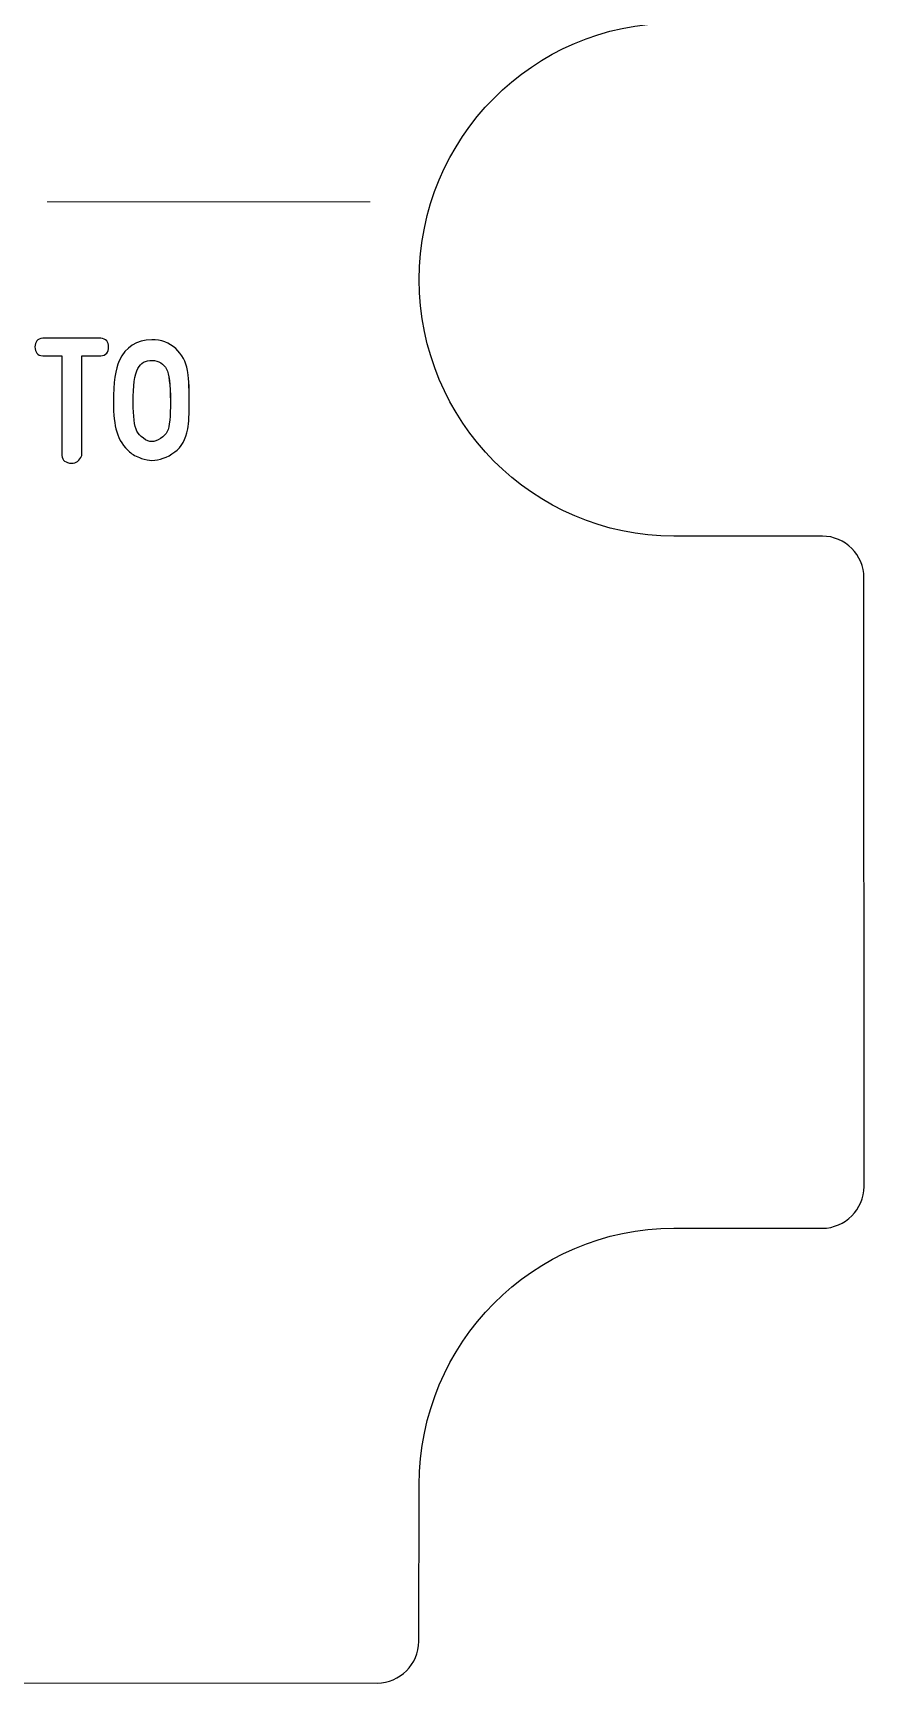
# Model space of a CAD drawing. Header units: millimetres. Extents: x -337 to -166, y 185 to 501.
# Drawn here: x -186.15 to -166.2, y 400.43 to 440.03 of the extents above; entities that cross this region are included whole.
import ezdxf

# ---------------------------------------------------------------- set-up
doc = ezdxf.new("R2010")
doc.units = ezdxf.units.MM
doc.header["$MEASUREMENT"] = 0
doc.layers.add('Layer 1', color=7, linetype='Continuous')

msp = doc.modelspace()

# ---------------------------------------------------------------- linework, layer by layer
at = {"layer": 'Layer 1', "color": 250}
msp.add_open_spline([(-311.1169, 450.5214), (-311.1169, 450.5214), (-166.2022, 448.6773), (-166.2022, 448.6773), (-166.2022, 448.6773), (-166.2022, 448.6773), (-166.2022, 441.2629), (-166.2022, 441.2629), (-166.2022, 441.2629), (-166.2022, 440.7156), (-166.6526, 440.2628), (-167.2023, 440.2628), (-167.2023, 440.2628), (-167.2023, 440.2628), (-170.6737, 440.2628), (-170.6737, 440.2628), (-170.6737, 440.2628), (-170.6737, 440.2628), (-170.6739, 440.2624), (-170.6739, 440.2624), (-170.6739, 440.2624), (-170.7003, 440.2628), (-170.7268, 440.2633), (-170.7533, 440.2633), (-170.7533, 440.2633), (-170.7533, 440.2633), (-170.7731, 440.2635), (-170.7731, 440.2635), (-170.7731, 440.2635), (-174.1442, 440.2612), (-176.8765, 437.5041), (-176.8765, 434.1087), (-176.8765, 434.1087), (-176.8765, 430.7102), (-174.139, 427.9541), (-170.7638, 427.9541), (-170.7638, 427.9541), (-170.7337, 427.9541), (-170.7038, 427.9541), (-170.6737, 427.9549), (-170.6737, 427.9549), (-170.6737, 427.9549), (-170.6737, 427.9541), (-170.6737, 427.9541), (-170.6737, 427.9541), (-170.6737, 427.9541), (-167.2022, 427.9541), (-167.2022, 427.9541), (-167.2022, 427.9541), (-166.654, 427.9541), (-166.2023, 427.4996), (-166.2023, 426.9542), (-166.2023, 426.9542), (-166.2023, 426.9542), (-166.2022, 412.3466), (-166.2022, 412.3466), (-166.2022, 412.3466), (-166.2022, 411.8011), (-166.6543, 411.3465), (-167.2023, 411.3465), (-167.2023, 411.3465), (-167.2023, 411.3465), (-170.6737, 411.3467), (-170.6737, 411.3467), (-170.6737, 411.3467), (-170.6737, 411.3467), (-170.6739, 411.3451), (-170.6739, 411.3451), (-170.6739, 411.3451), (-170.7038, 411.3459), (-170.7336, 411.3465), (-170.7638, 411.3465), (-170.7638, 411.3465), (-174.1391, 411.3467), (-176.8764, 408.59), (-176.8764, 405.1916), (-176.8764, 405.1916), (-176.8764, 405.1916), (-176.8871, 401.4329), (-176.8871, 401.4329), (-176.8871, 401.4329), (-176.8871, 400.8833), (-177.3394, 400.4335), (-177.8871, 400.4335), (-177.8871, 400.4335), (-177.8871, 400.4335), (-299.817, 400.4336), (-299.817, 400.4336), (-299.817, 400.4336), (-300.0898, 400.4336), (-300.33, 400.5321), (-300.5245, 400.7267), (-300.5245, 400.7267), (-300.719, 400.9214), (-300.817, 401.159), (-300.817, 401.4346), (-300.817, 401.4346), (-300.817, 401.4346), (-300.8018, 405.5958), (-300.8018, 405.5958), (-300.8018, 405.5958), (-300.8018, 408.9944), (-303.539, 411.7505), (-306.9143, 411.7505), (-306.9143, 411.7505), (-306.9444, 411.7505), (-306.9744, 411.7497), (-307.0041, 411.7489), (-307.0041, 411.7489), (-307.0041, 411.7489), (-307.0041, 411.7505), (-307.0041, 411.7505), (-307.0041, 411.7505), (-307.0041, 411.7505), (-310.2021, 411.7505), (-310.2021, 411.7505), (-310.2021, 411.7505), (-310.7504, 411.7505), (-311.2021, 412.1997), (-311.2021, 412.7505), (-311.2021, 412.7505), (-311.2021, 412.7505), (-311.2021, 426.9574), (-311.2021, 426.9574), (-311.2021, 426.9574), (-311.2021, 427.508), (-310.7504, 427.9572), (-310.2021, 427.9572), (-310.2021, 427.9572), (-310.2021, 427.9572), (-307.0041, 427.9573), (-307.0041, 427.9573), (-307.0041, 427.9573), (-307.0041, 427.9573), (-307.0043, 427.9593), (-307.0043, 427.9593), (-307.0043, 427.9593), (-306.9756, 427.9587), (-306.9466, 427.9574), (-306.9178, 427.9578), (-306.9178, 427.9578), (-306.9178, 427.9578), (-306.9016, 427.9579), (-306.9016, 427.9579), (-306.9016, 427.9579), (-303.5321, 427.9617), (-300.8018, 430.7181), (-300.8018, 434.1129), (-300.8018, 434.1129), (-300.8018, 437.5117), (-303.539, 440.2676), (-306.9143, 440.2676), (-306.9143, 440.2676), (-306.9444, 440.2678), (-306.9744, 440.2668), (-307.0041, 440.266), (-307.0041, 440.266), (-307.0041, 440.266), (-307.0041, 440.2678), (-307.0041, 440.2678), (-307.0041, 440.2678), (-307.0041, 440.2678), (-310.1021, 440.2678), (-310.1021, 440.2678), (-310.1021, 440.2678), (-310.6511, 440.2678), (-311.1021, 440.7169), (-311.1021, 441.2676), (-311.1021, 441.2676), (-311.1021, 441.2676), (-311.1169, 450.5214), (-311.1169, 450.5214)], degree=3, knots=[0, 0, 0, 0, 0.0227273, 0.0227273, 0.0227273, 0.0227273, 0.0454545, 0.0454545, 0.0454545, 0.0454545, 0.0681818, 0.0681818, 0.0681818, 0.0681818, 0.0909091, 0.0909091, 0.0909091, 0.0909091, 0.1136364, 0.1136364, 0.1136364, 0.1136364, 0.1363636, 0.1363636, 0.1363636, 0.1363636, 0.1590909, 0.1590909, 0.1590909, 0.1590909, 0.1818182, 0.1818182, 0.1818182, 0.1818182, 0.2045455, 0.2045455, 0.2045455, 0.2045455, 0.2272727, 0.2272727, 0.2272727, 0.2272727, 0.25, 0.25, 0.25, 0.25, 0.2727273, 0.2727273, 0.2727273, 0.2727273, 0.2954545, 0.2954545, 0.2954545, 0.2954545, 0.3181818, 0.3181818, 0.3181818, 0.3181818, 0.3409091, 0.3409091, 0.3409091, 0.3409091, 0.3636364, 0.3636364, 0.3636364, 0.3636364, 0.3863636, 0.3863636, 0.3863636, 0.3863636, 0.4090909, 0.4090909, 0.4090909, 0.4090909, 0.4318182, 0.4318182, 0.4318182, 0.4318182, 0.4545455, 0.4545455, 0.4545455, 0.4545455, 0.4772727, 0.4772727, 0.4772727, 0.4772727, 0.5, 0.5, 0.5, 0.5, 0.5227273, 0.5227273, 0.5227273, 0.5227273, 0.5454545, 0.5454545, 0.5454545, 0.5454545, 0.5681818, 0.5681818, 0.5681818, 0.5681818, 0.5909091, 0.5909091, 0.5909091, 0.5909091, 0.6136364, 0.6136364, 0.6136364, 0.6136364, 0.6363636, 0.6363636, 0.6363636, 0.6363636, 0.6590909, 0.6590909, 0.6590909, 0.6590909, 0.6818182, 0.6818182, 0.6818182, 0.6818182, 0.7045455, 0.7045455, 0.7045455, 0.7045455, 0.7272727, 0.7272727, 0.7272727, 0.7272727, 0.75, 0.75, 0.75, 0.75, 0.7727273, 0.7727273, 0.7727273, 0.7727273, 0.7954545, 0.7954545, 0.7954545, 0.7954545, 0.8181818, 0.8181818, 0.8181818, 0.8181818, 0.8409091, 0.8409091, 0.8409091, 0.8409091, 0.8636364, 0.8636364, 0.8636364, 0.8636364, 0.8863636, 0.8863636, 0.8863636, 0.8863636, 0.9090909, 0.9090909, 0.9090909, 0.9090909, 0.9318182, 0.9318182, 0.9318182, 0.9318182, 0.9545455, 0.9545455, 0.9545455, 0.9545455, 1, 1, 1, 1], dxfattribs=at)
at = {"layer": 'Layer 1', "color": 7, "lineweight": 9}
msp.add_open_spline([(-185.8043, 435.9785), (-185.8043, 435.9785), (-178.0559, 435.9785), (-178.0559, 435.9785)], degree=3, dxfattribs=at)
at = {"layer": 'Layer 1', "color": 7}
for points, knots in [([(-184.9766, 432.2783), (-184.9766, 432.2783), (-184.9766, 429.8879), (-184.9766, 429.8879), (-184.9766, 429.8879), (-185.0268, 429.7635), (-185.1078, 429.702), (-185.2188, 429.7044), (-185.2188, 429.7044), (-185.3616, 429.7093), (-185.4409, 429.7701), (-185.4562, 429.8878), (-185.4562, 429.8878), (-185.4562, 429.8878), (-185.4561, 432.2783), (-185.4561, 432.2783), (-185.4561, 432.2783), (-185.4561, 432.2783), (-185.9124, 432.2783), (-185.9124, 432.2783), (-185.9124, 432.2783), (-186.0357, 432.2912), (-186.0978, 432.3652), (-186.0978, 432.4989), (-186.0978, 432.4989), (-186.0978, 432.6162), (-186.0358, 432.6842), (-185.9125, 432.702), (-185.9125, 432.702), (-185.9125, 432.702), (-184.5184, 432.7021), (-184.5184, 432.7021), (-184.5184, 432.7021), (-184.3926, 432.6866), (-184.3294, 432.6161), (-184.3294, 432.4916), (-184.3294, 432.4916), (-184.3294, 432.3616), (-184.3926, 432.2904), (-184.5184, 432.2781), (-184.5184, 432.2781), (-184.5184, 432.2781), (-184.9766, 432.2783), (-184.9766, 432.2783)], [0, 0, 0, 0, 0.0833333, 0.0833333, 0.0833333, 0.0833333, 0.1666667, 0.1666667, 0.1666667, 0.1666667, 0.25, 0.25, 0.25, 0.25, 0.3333333, 0.3333333, 0.3333333, 0.3333333, 0.4166667, 0.4166667, 0.4166667, 0.4166667, 0.5, 0.5, 0.5, 0.5, 0.5833333, 0.5833333, 0.5833333, 0.5833333, 0.6666667, 0.6666667, 0.6666667, 0.6666667, 0.75, 0.75, 0.75, 0.75, 0.8333333, 0.8333333, 0.8333333, 0.8333333, 1, 1, 1, 1]), ([(-184.9766, 432.2783), (-184.9766, 432.2783), (-184.9766, 429.8879), (-184.9766, 429.8879), (-184.9766, 429.8879), (-185.0268, 429.7635), (-185.1078, 429.702), (-185.2188, 429.7044), (-185.2188, 429.7044), (-185.3616, 429.7093), (-185.4409, 429.7701), (-185.4562, 429.8878), (-185.4562, 429.8878), (-185.4562, 429.8878), (-185.4561, 432.2783), (-185.4561, 432.2783), (-185.4561, 432.2783), (-185.4561, 432.2783), (-185.9124, 432.2783), (-185.9124, 432.2783), (-185.9124, 432.2783), (-186.0357, 432.2912), (-186.0978, 432.3652), (-186.0978, 432.4989), (-186.0978, 432.4989), (-186.0978, 432.6162), (-186.0358, 432.6842), (-185.9125, 432.702), (-185.9125, 432.702), (-185.9125, 432.702), (-184.5184, 432.7021), (-184.5184, 432.7021), (-184.5184, 432.7021), (-184.3926, 432.6866), (-184.3294, 432.6161), (-184.3294, 432.4916), (-184.3294, 432.4916), (-184.3294, 432.3616), (-184.3926, 432.2904), (-184.5184, 432.2781), (-184.5184, 432.2781), (-184.5184, 432.2781), (-184.9766, 432.2783), (-184.9766, 432.2783)], [0, 0, 0, 0, 0.0833333, 0.0833333, 0.0833333, 0.0833333, 0.1666667, 0.1666667, 0.1666667, 0.1666667, 0.25, 0.25, 0.25, 0.25, 0.3333333, 0.3333333, 0.3333333, 0.3333333, 0.4166667, 0.4166667, 0.4166667, 0.4166667, 0.5, 0.5, 0.5, 0.5, 0.5833333, 0.5833333, 0.5833333, 0.5833333, 0.6666667, 0.6666667, 0.6666667, 0.6666667, 0.75, 0.75, 0.75, 0.75, 0.8333333, 0.8333333, 0.8333333, 0.8333333, 1, 1, 1, 1]), ([(-182.7396, 429.9738), (-182.926, 429.8383), (-183.1107, 429.7707), (-183.2929, 429.7707), (-183.2929, 429.7707), (-183.3646, 429.7708), (-183.4481, 429.7872), (-183.5425, 429.821), (-183.5425, 429.821), (-183.6651, 429.8641), (-183.7597, 429.9148), (-183.8265, 429.9737), (-183.8265, 429.9737), (-183.9737, 430.1008), (-184.0768, 430.2626), (-184.1356, 430.4589), (-184.1356, 430.4589), (-184.1896, 430.635), (-184.216, 430.8711), (-184.2148, 431.1673), (-184.2148, 431.1673), (-184.2122, 431.6379), (-184.1669, 431.9678), (-184.078, 432.1573), (-184.078, 432.1573), (-183.9204, 432.4977), (-183.6591, 432.6676), (-183.2947, 432.6676), (-183.2947, 432.6676), (-183.0658, 432.6676), (-182.8739, 432.5965), (-182.7194, 432.4535), (-182.7194, 432.4535), (-182.5708, 432.3176), (-182.4759, 432.142), (-182.4342, 431.9291), (-182.4342, 431.9291), (-182.4102, 431.806), (-182.3967, 431.5586), (-182.3943, 431.1888), (-182.3943, 431.1888), (-182.3917, 430.8888), (-182.4047, 430.6686), (-182.4323, 430.527), (-182.4323, 430.527), (-182.4801, 430.2719), (-182.5826, 430.0878), (-182.7396, 429.9738)], [0, 0, 0, 0, 0.0769231, 0.0769231, 0.0769231, 0.0769231, 0.1538462, 0.1538462, 0.1538462, 0.1538462, 0.2307692, 0.2307692, 0.2307692, 0.2307692, 0.3076923, 0.3076923, 0.3076923, 0.3076923, 0.3846154, 0.3846154, 0.3846154, 0.3846154, 0.4615385, 0.4615385, 0.4615385, 0.4615385, 0.5384615, 0.5384615, 0.5384615, 0.5384615, 0.6153846, 0.6153846, 0.6153846, 0.6153846, 0.6923077, 0.6923077, 0.6923077, 0.6923077, 0.7692308, 0.7692308, 0.7692308, 0.7692308, 0.8461538, 0.8461538, 0.8461538, 0.8461538, 1, 1, 1, 1]), ([(-182.7396, 429.9738), (-182.926, 429.8383), (-183.1107, 429.7707), (-183.2929, 429.7707), (-183.2929, 429.7707), (-183.3646, 429.7708), (-183.4481, 429.7872), (-183.5425, 429.821), (-183.5425, 429.821), (-183.6651, 429.8641), (-183.7597, 429.9148), (-183.8265, 429.9737), (-183.8265, 429.9737), (-183.9737, 430.1008), (-184.0768, 430.2626), (-184.1356, 430.4589), (-184.1356, 430.4589), (-184.1896, 430.635), (-184.2148, 430.8711), (-184.2148, 431.1673), (-184.2148, 431.1673), (-184.2148, 431.6379), (-184.1669, 431.9678), (-184.078, 432.1573), (-184.078, 432.1573), (-183.9204, 432.4977), (-183.6591, 432.6676), (-183.2947, 432.6676), (-183.2947, 432.6676), (-183.0658, 432.6676), (-182.8739, 432.5965), (-182.7194, 432.4535), (-182.7194, 432.4535), (-182.5708, 432.3176), (-182.4759, 432.142), (-182.4342, 431.9291), (-182.4342, 431.9291), (-182.4102, 431.806), (-182.3943, 431.5586), (-182.3943, 431.1888), (-182.3943, 431.1888), (-182.3943, 430.8888), (-182.4047, 430.6686), (-182.4323, 430.527), (-182.4323, 430.527), (-182.4801, 430.2719), (-182.5826, 430.0878), (-182.7396, 429.9738)], [0, 0, 0, 0, 0.0769231, 0.0769231, 0.0769231, 0.0769231, 0.1538462, 0.1538462, 0.1538462, 0.1538462, 0.2307692, 0.2307692, 0.2307692, 0.2307692, 0.3076923, 0.3076923, 0.3076923, 0.3076923, 0.3846154, 0.3846154, 0.3846154, 0.3846154, 0.4615385, 0.4615385, 0.4615385, 0.4615385, 0.5384615, 0.5384615, 0.5384615, 0.5384615, 0.6153846, 0.6153846, 0.6153846, 0.6153846, 0.6923077, 0.6923077, 0.6923077, 0.6923077, 0.7692308, 0.7692308, 0.7692308, 0.7692308, 0.8461538, 0.8461538, 0.8461538, 0.8461538, 1, 1, 1, 1]), ([(-182.9389, 431.9574), (-183.0119, 432.0953), (-183.1273, 432.1665), (-183.2855, 432.1714), (-183.2855, 432.1714), (-183.4461, 432.1765), (-183.5603, 432.1125), (-183.6284, 431.9806), (-183.6284, 431.9806), (-183.7037, 431.8336), (-183.7419, 431.5623), (-183.7419, 431.1667), (-183.7419, 431.1667), (-183.7418, 430.8263), (-183.7118, 430.595), (-183.6523, 430.473), (-183.6523, 430.473), (-183.621, 430.4124), (-183.5689, 430.3552), (-183.4965, 430.3025), (-183.4965, 430.3025), (-183.424, 430.2498), (-183.3573, 430.2233), (-183.2966, 430.2233), (-183.2966, 430.2233), (-183.2314, 430.2234), (-183.161, 430.2479), (-183.0843, 430.2969), (-183.0843, 430.2969), (-183.0077, 430.3461), (-182.9543, 430.4024), (-182.9242, 430.4662), (-182.9242, 430.4662), (-182.8684, 430.5846), (-182.8427, 430.8257), (-182.8476, 431.19), (-182.8476, 431.19), (-182.8518, 431.5943), (-182.8825, 431.85), (-182.9389, 431.9574)], [0, 0, 0, 0, 0.0909091, 0.0909091, 0.0909091, 0.0909091, 0.1818182, 0.1818182, 0.1818182, 0.1818182, 0.2727273, 0.2727273, 0.2727273, 0.2727273, 0.3636364, 0.3636364, 0.3636364, 0.3636364, 0.4545455, 0.4545455, 0.4545455, 0.4545455, 0.5454545, 0.5454545, 0.5454545, 0.5454545, 0.6363636, 0.6363636, 0.6363636, 0.6363636, 0.7272727, 0.7272727, 0.7272727, 0.7272727, 0.8181818, 0.8181818, 0.8181818, 0.8181818, 1, 1, 1, 1]), ([(-182.9389, 431.9574), (-183.0119, 432.0953), (-183.1273, 432.1665), (-183.2855, 432.1714), (-183.2855, 432.1714), (-183.4461, 432.1765), (-183.5603, 432.1125), (-183.6284, 431.9806), (-183.6284, 431.9806), (-183.7037, 431.8336), (-183.7419, 431.5623), (-183.7419, 431.1667), (-183.7419, 431.1667), (-183.7419, 430.8263), (-183.7118, 430.595), (-183.6523, 430.473), (-183.6523, 430.473), (-183.621, 430.4124), (-183.5689, 430.3552), (-183.4965, 430.3025), (-183.4965, 430.3025), (-183.424, 430.2498), (-183.3573, 430.2233), (-183.2966, 430.2233), (-183.2966, 430.2233), (-183.2314, 430.2234), (-183.161, 430.2479), (-183.0843, 430.2969), (-183.0843, 430.2969), (-183.0077, 430.3461), (-182.9543, 430.4024), (-182.9242, 430.4662), (-182.9242, 430.4662), (-182.8684, 430.5846), (-182.8476, 430.8257), (-182.8476, 431.19), (-182.8476, 431.19), (-182.8476, 431.5943), (-182.8825, 431.85), (-182.9389, 431.9574)], [0, 0, 0, 0, 0.0909091, 0.0909091, 0.0909091, 0.0909091, 0.1818182, 0.1818182, 0.1818182, 0.1818182, 0.2727273, 0.2727273, 0.2727273, 0.2727273, 0.3636364, 0.3636364, 0.3636364, 0.3636364, 0.4545455, 0.4545455, 0.4545455, 0.4545455, 0.5454545, 0.5454545, 0.5454545, 0.5454545, 0.6363636, 0.6363636, 0.6363636, 0.6363636, 0.7272727, 0.7272727, 0.7272727, 0.7272727, 0.8181818, 0.8181818, 0.8181818, 0.8181818, 1, 1, 1, 1])]:
    msp.add_open_spline(points, degree=3, knots=knots, dxfattribs=at)

doc.saveas('drawing.dxf')
